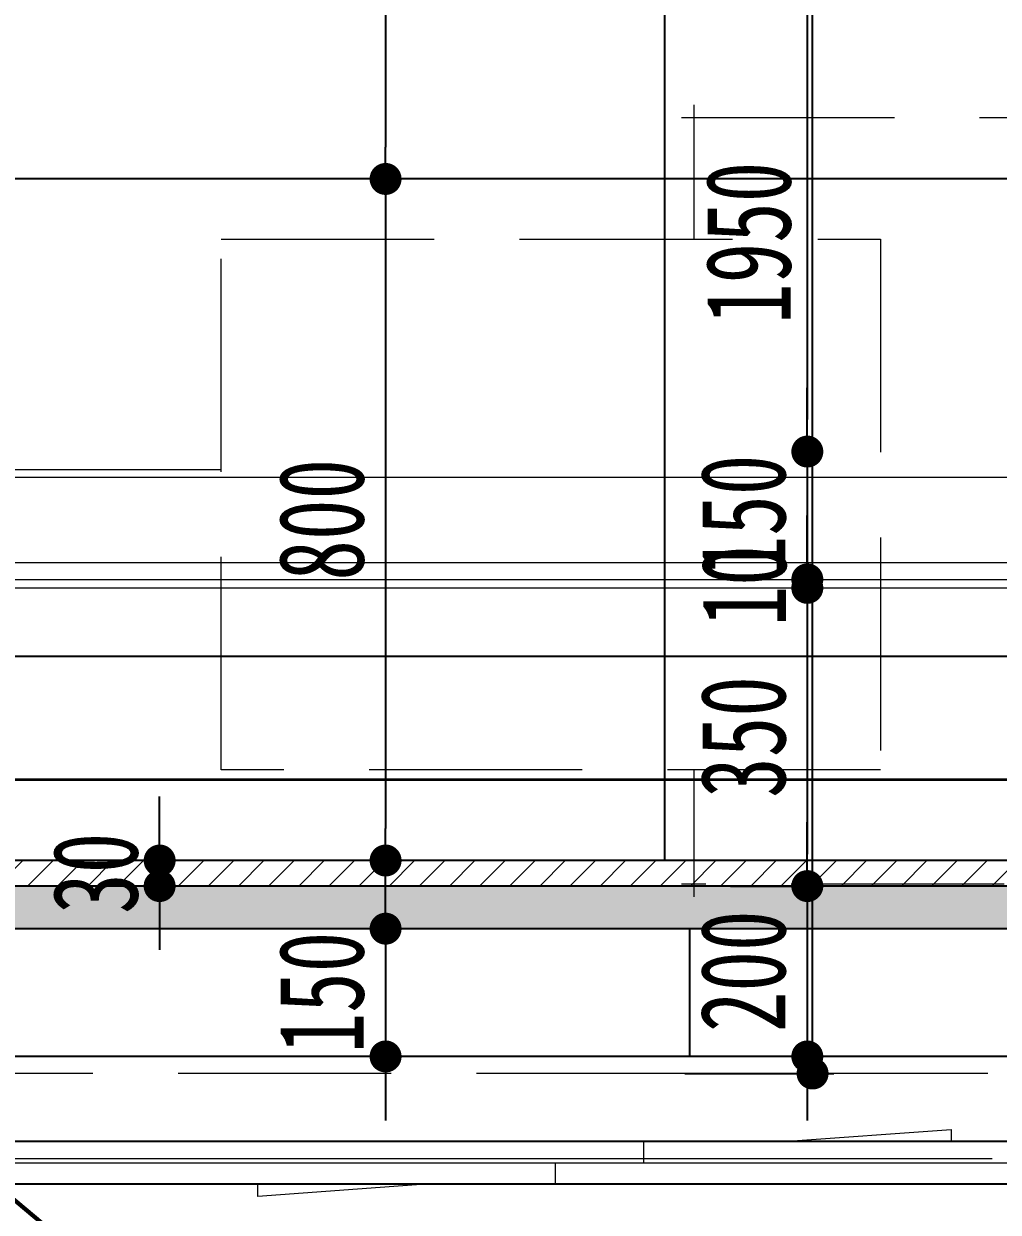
# Model space of a CAD drawing. Header units: millimetres. Extents: x 815519 to 890079, y 147095 to 251022.
# Drawn here: x 877311 to 878454, y 210555 to 211950 of the extents above; entities that cross this region are included whole.
import ezdxf

# ---------------------------------------------------------------- set-up
doc = ezdxf.new("R2010")
doc.units = ezdxf.units.MM
doc.header["$LTSCALE"] = 1000
for name, pattern in [('DASH', [0.35, 0.25, -0.1]), ('DASHDOT', [1, 0.5, -0.25, 0, -0.25]), ('DOTE', [61.468, 50.8, -5.08, 0.508, -5.08]), ('HIDDEN2', [0.1875, 0.125, -0.0625])]:
    doc.linetypes.add(name, pattern=pattern)
doc.layers.get('Defpoints').update_dxf_attribs({"color": 1})
for name, color, linetype, lineweight in [('EL-线路控制', 11, 'Continuous', 0), ('FC-地面填充', 250, 'Continuous', 0), ('FC-地面尺寸', 53, 'Continuous', 0), ('FC-门槛线', 8, 'Continuous', 0), ('FF-DOOR', 61, 'Continuous', 0), ('FF-活动家具', 33, 'Continuous', 0), ('L-梁', 91, 'DASH', 0), ('RC-天花尺寸', 53, 'Continuous', 0), ('RC-天花灯具尺寸', 53, 'Continuous', 0), ('RC-天花造型', 40, 'Continuous', 0), ('S-轴线', 149, 'DOTE', 0)]:
    doc.layers.add(name, color=color, linetype=linetype, lineweight=lineweight)
for name, color, linetype in [('FC-地面分割', 142, 'Continuous'), ('FC-材料分缝', 8, 'Continuous'), ('RC-天花灯带', 1, 'Continuous')]:
    doc.layers.add(name, color=color, linetype=linetype)
doc.styles.get("Standard").update_dxf_attribs({"font": 'gbenor.shx', "bigfont": 'gbcbig.shx'})
doc.styles.add('TH-STYLE1', font='', dxfattribs={"width": 0.7})
doc.styles.get('TH-STYLE1').set_extended_font_data('STFangsong')
doc.linetypes.add('LED_LINE', pattern='A,20,-0.2,["LED",Standard,S=4,R=0,X=-0.1,Y=-0.05],-15', length=35.2)
doc.dimstyles.new('[布局]1：50', dxfattribs={"dimtxt": 2, "dimasz": 0.75, "dimexe": 0.5, "dimexo": 0.8, "dimgap": 0.5, "dimtad": 1, "dimdec": 0, "dimlfac": 50, "dimrnd": 5, "dimdsep": 46, "dimtxsty": 'TH-STYLE1', "dimblk": 'DOT', "dimcen": 1, "dimdle": 0.5, "dimclrd": 53, "dimclre": 53, "dimclrt": 53, "dimadec": 0, "dimazin": 0, "dimtfac": 1, "dimtdec": 0, "dimtix": 1, "dimtmove": 2, "dimatfit": 3, "dimldrblk": 'HBA_DIMENSION_TICK-天华', "dimfxl": 3, "dimfxlon": 1, "dimarcsym": 0})
doc.dimstyles.new('TH-[布局]1：50', dxfattribs={"dimscale": 0, "dimtxt": 2, "dimasz": 0.75, "dimexe": 0.3, "dimexo": 0.8, "dimgap": 0.5, "dimtad": 1, "dimdec": 0, "dimrnd": 5, "dimdsep": 46, "dimtxsty": 'TH-STYLE1', "dimblk": 'DOT', "dimcen": 1, "dimdle": 0.5, "dimclrd": 53, "dimclre": 53, "dimclrt": 53, "dimadec": 0, "dimazin": 2, "dimtfac": 1, "dimtdec": 0, "dimtix": 1, "dimtmove": 2, "dimatfit": 3, "dimldrblk": 'HBA_DIMENSION_TICK-天华', "dimfxl": 3, "dimfxlon": 1, "dimarcsym": 0})

# ---------------------------------------------------------------- blocks, each defined once
blk = doc.blocks.new('A$C192F2CD6')
at = {"layer": 'FF-活动家具', "linetype": 'DASH'}
for p, q in [((1424.7, 772.1), (1424.7, 930)), ((1439.7, 915), (760.8, 915)), ((1979.6, 772.1), (1206.1, 772.1)), ((1206.1, 772.1), (1206.1, 149.2)), ((1979.6, 149.2), (1979.6, 772.1)), ((1979.6, 501.2), (2317.3, 501.2)), ((1206.1, 149.2), (1979.6, 149.2)), ((1424.7, 0), (1424.7, 149.2)), ((10.8, 15), (1439.7, 15))]:
    blk.add_line(p, q, dxfattribs=at)
blk = doc.blocks.new('wgwegwevberr')
at = {"layer": 'L-梁', "linetype": 'DASH'}
blk.add_line((842612.3, 139443.9), (845012.3, 139443.9), dxfattribs=at)
blk = doc.blocks.new('4354')
at = {"layer": 'FF-DOOR', "color": 8, "extrusion": (0, 0, -1)}
for p, q in [((476978.1, 266848.7), (476978.1, 266834.3)), ((477174.8, 266834.3), (476978.1, 266848.7)), ((476694.8, 266834.3), (477174.8, 266834.3)), ((477594.8, 266784.3), (477791.4, 266769.8)), ((478074.8, 266784.3), (477594.8, 266784.3)), ((477791.4, 266769.8), (477791.4, 266784.3))]:
    blk.add_line(p, q, dxfattribs=at)
at = {"layer": 'FF-DOOR', "extrusion": (0, 0, -1)}
for p, q in [((477338.6, 266834.3), (478384.8, 266834.3)), ((477338.6, 266809.3), (477338.6, 266834.3)), ((477442.3, 266809.3), (476484.8, 266809.3)), ((478384.8, 266809.3), (477338.6, 266809.3)), ((477442.3, 266784.3), (477442.3, 266809.3)), ((476484.8, 266784.3), (477442.3, 266784.3))]:
    blk.add_line(p, q, dxfattribs=at)
blk = doc.blocks.new('_Dot')
at = {"color": 33, "linetype": 'ByBlock', "lineweight": -2}
blk.add_line((-0.5, 0), (-1, 0), dxfattribs=at)
at = {"color": 33, "linetype": 'ByBlock', "const_width": 0.5}
blk.add_lwpolyline([(-0.25, 0, 1), (0.25, 0, 1)], format="xyb", close=True, dxfattribs=at)
blk = doc.blocks.new('*D1192')
at = {"layer": 'Defpoints', "color": 0, "ltscale": 0.5, "transparency": 16777216}
for p in [(878268.1, 215817.5), (878229.9, 211447.5), (878254.9, 211447.5)]:
    blk.add_point(p, dxfattribs=at)
at = {"layer": 'RC-天花尺寸', "color": 53, "lineweight": -2, "ltscale": 0.5, "transparency": 16777216}
for p, q in [((878229.9, 215817.5), (878214.9, 215817.5)), ((878229.9, 215780), (878229.9, 211485)), ((878229.9, 211447.5), (878214.9, 211447.5))]:
    blk.add_line(p, q, dxfattribs=at)
at = {"layer": 'RC-天花尺寸', "color": 53, "lineweight": -2, "ltscale": 0.5, "transparency": 16777216, "xscale": 37.49999999999999, "yscale": 37.49999999999999, "zscale": 37.49999999999999}
for p, rotation in [((878229.9, 215817.5), 90), ((878229.9, 211447.5), 270)]:
    blk.add_blockref('_Dot', p, dxfattribs=dict(at, rotation=rotation))
at = {"layer": 'RC-天花尺寸', "color": 53, "ltscale": 0.5, "transparency": 16777216, "insert": (878154.9, 213632.5), "char_height": 100, "attachment_point": 5, "rotation": 90, "style": 'TH-STYLE1'}
blk.add_mtext('4370', dxfattribs=at)
blk = doc.blocks.new('HBA_DIMENSION_TICK-天华')
at = {"color": 50, "linetype": 'ByBlock'}
for points in [[(-72.714, 62.307), (-54.906, 79.963), (-12, -0.037), (0, 0)], [(-72.714, -62.307), (-54.906, -79.963), (-12, 0.037), (0, 0)]]:
    blk.add_solid(points, dxfattribs=at)
blk = doc.blocks.new('*D1193')
at = {"layer": 'Defpoints', "color": 0, "ltscale": 0.5, "transparency": 16777216}
for p in [(878191.5, 211447.5), (878191.5, 211297.5), (878229.9, 211297.5)]:
    blk.add_point(p, dxfattribs=at)
at = {"layer": 'RC-天花尺寸', "color": 53, "lineweight": -2, "ltscale": 0.5, "transparency": 16777216}
for p, q in [((878229.9, 211485), (878229.9, 211522.5)), ((878229.9, 211447.5), (878244.9, 211447.5)), ((878229.9, 211447.5), (878229.9, 211297.5)), ((878229.9, 211297.5), (878244.9, 211297.5)), ((878229.9, 211260), (878229.9, 211222.5))]:
    blk.add_line(p, q, dxfattribs=at)
at = {"layer": 'RC-天花尺寸', "color": 53, "lineweight": -2, "ltscale": 0.5, "transparency": 16777216, "xscale": 37.49999999999999, "yscale": 37.49999999999999, "zscale": 37.49999999999999}
for p, rotation in [((878229.9, 211447.5), 270), ((878229.9, 211297.5), 90)]:
    blk.add_blockref('_Dot', p, dxfattribs=dict(at, rotation=rotation))
at = {"layer": 'RC-天花尺寸', "color": 53, "ltscale": 0.5, "transparency": 16777216, "insert": (878154.9, 211372.5), "char_height": 100, "attachment_point": 5, "rotation": 90, "style": 'TH-STYLE1'}
blk.add_mtext('150', dxfattribs=at)
blk = doc.blocks.new('*D1194')
at = {"layer": 'Defpoints', "color": 0, "ltscale": 0.5, "transparency": 16777216}
for p in [(878191.5, 211297.5), (878191.5, 211287.5), (878229.9, 211287.5)]:
    blk.add_point(p, dxfattribs=at)
at = {"layer": 'RC-天花尺寸', "color": 53, "lineweight": -2, "ltscale": 0.5, "transparency": 16777216}
for p, q in [((878229.9, 211335), (878229.9, 211372.5)), ((878229.9, 211297.5), (878244.9, 211297.5)), ((878229.9, 211297.5), (878229.9, 211287.5)), ((878229.9, 211287.5), (878244.9, 211287.5)), ((878229.9, 211250), (878229.9, 211212.5))]:
    blk.add_line(p, q, dxfattribs=at)
at = {"layer": 'RC-天花尺寸', "color": 53, "lineweight": -2, "ltscale": 0.5, "transparency": 16777216, "xscale": 37.49999999999999, "yscale": 37.49999999999999, "zscale": 37.49999999999999}
for p, rotation in [((878229.9, 211297.5), 270), ((878229.9, 211287.5), 90)]:
    blk.add_blockref('_Dot', p, dxfattribs=dict(at, rotation=rotation))
at = {"layer": 'RC-天花尺寸', "color": 53, "ltscale": 0.5, "transparency": 16777216, "insert": (878155.8, 211289.9), "char_height": 100, "attachment_point": 5, "rotation": 90, "style": 'TH-STYLE1'}
blk.add_mtext('10', dxfattribs=at)
blk = doc.blocks.new('*D1195')
at = {"layer": 'Defpoints', "color": 0, "ltscale": 0.5, "transparency": 16777216}
for p in [(878260, 211287.5), (878099.8, 210937.5), (878229.9, 210937.5)]:
    blk.add_point(p, dxfattribs=at)
at = {"layer": 'RC-天花尺寸', "color": 53, "lineweight": -2, "ltscale": 0.5, "transparency": 16777216}
for p, q in [((878229.9, 211287.5), (878214.9, 211287.5)), ((878229.9, 211250), (878229.9, 210975)), ((878139.8, 210937.5), (878244.9, 210937.5))]:
    blk.add_line(p, q, dxfattribs=at)
at = {"layer": 'RC-天花尺寸', "color": 53, "lineweight": -2, "ltscale": 0.5, "transparency": 16777216, "xscale": 37.49999999999999, "yscale": 37.49999999999999, "zscale": 37.49999999999999}
for p, rotation in [((878229.9, 211287.5), 90), ((878229.9, 210937.5), 270)]:
    blk.add_blockref('_Dot', p, dxfattribs=dict(at, rotation=rotation))
at = {"layer": 'RC-天花尺寸', "color": 53, "ltscale": 0.5, "transparency": 16777216, "insert": (878154.9, 211112.5), "char_height": 100, "attachment_point": 5, "rotation": 90, "style": 'TH-STYLE1'}
blk.add_mtext('350', dxfattribs=at)
blk = doc.blocks.new('*D1196')
at = {"layer": 'Defpoints', "color": 0, "ltscale": 0.5, "transparency": 16777216}
for p in [(878148, 210937.5), (878174.2, 210737.5), (878229.9, 210737.5)]:
    blk.add_point(p, dxfattribs=at)
at = {"layer": 'RC-天花尺寸', "color": 53, "lineweight": -2, "ltscale": 0.5, "transparency": 16777216}
for p, q in [((878229.9, 210975), (878229.9, 211012.5)), ((878188, 210937.5), (878244.9, 210937.5)), ((878229.9, 210937.5), (878229.9, 210737.5)), ((878214.2, 210737.5), (878244.9, 210737.5)), ((878229.9, 210700), (878229.9, 210662.5))]:
    blk.add_line(p, q, dxfattribs=at)
at = {"layer": 'RC-天花尺寸', "color": 53, "lineweight": -2, "ltscale": 0.5, "transparency": 16777216, "xscale": 37.49999999999999, "yscale": 37.49999999999999, "zscale": 37.49999999999999}
for p, rotation in [((878229.9, 210937.5), 270), ((878229.9, 210737.5), 90)]:
    blk.add_blockref('_Dot', p, dxfattribs=dict(at, rotation=rotation))
at = {"layer": 'RC-天花尺寸', "color": 53, "ltscale": 0.5, "transparency": 16777216, "insert": (878154.9, 210837.5), "char_height": 100, "attachment_point": 5, "rotation": 90, "style": 'TH-STYLE1'}
blk.add_mtext('200', dxfattribs=at)
blk = doc.blocks.new('*D1329')
at = {"layer": 'Defpoints', "color": 0, "transparency": 16777216}
for p in [(877885.8, 212567.5), (877735.1, 211767.5), (877885.8, 211767.5)]:
    blk.add_point(p, dxfattribs=at)
at = {"layer": 'FC-地面尺寸', "color": 53, "lineweight": -2, "transparency": 16777216}
for p, q in [((877845.8, 212567.5), (877710.1, 212567.5)), ((877735.1, 212530), (877735.1, 211805)), ((877845.8, 211767.5), (877710.1, 211767.5))]:
    blk.add_line(p, q, dxfattribs=at)
at = {"layer": 'FC-地面尺寸', "color": 53, "lineweight": -2, "transparency": 16777216, "xscale": 37.49999999999999, "yscale": 37.49999999999999, "zscale": 37.49999999999999}
for p, rotation in [((877735.1, 212567.5), 90), ((877735.1, 211767.5), 270)]:
    blk.add_blockref('_Dot', p, dxfattribs=dict(at, rotation=rotation))
at = {"layer": 'FC-地面尺寸', "color": 53, "transparency": 16777216, "insert": (877660.1, 212167.5), "char_height": 100, "attachment_point": 5, "rotation": 90, "style": 'TH-STYLE1'}
blk.add_mtext('800', dxfattribs=at)
blk = doc.blocks.new('*D1330')
at = {"layer": 'Defpoints', "color": 0, "transparency": 16777216}
for p in [(877885.8, 211767.5), (877735.1, 210967.5), (877885.8, 210967.5)]:
    blk.add_point(p, dxfattribs=at)
at = {"layer": 'FC-地面尺寸', "color": 53, "lineweight": -2, "transparency": 16777216}
for p, q in [((877845.8, 211767.5), (877710.1, 211767.5)), ((877735.1, 211730), (877735.1, 211005)), ((877845.8, 210967.5), (877710.1, 210967.5))]:
    blk.add_line(p, q, dxfattribs=at)
at = {"layer": 'FC-地面尺寸', "color": 53, "lineweight": -2, "transparency": 16777216, "xscale": 37.49999999999999, "yscale": 37.49999999999999, "zscale": 37.49999999999999}
for p, rotation in [((877735.1, 211767.5), 90), ((877735.1, 210967.5), 270)]:
    blk.add_blockref('_Dot', p, dxfattribs=dict(at, rotation=rotation))
at = {"layer": 'FC-地面尺寸', "color": 53, "transparency": 16777216, "insert": (877660.1, 211367.5), "char_height": 100, "attachment_point": 5, "rotation": 90, "style": 'TH-STYLE1'}
blk.add_mtext('800', dxfattribs=at)
blk = doc.blocks.new('*D1331')
at = {"layer": 'Defpoints', "color": 0, "transparency": 16777216}
for p in [(877501.8, 210967.5), (877470, 210937.5), (877501.8, 210937.5)]:
    blk.add_point(p, dxfattribs=at)
at = {"layer": 'FC-地面尺寸', "color": 53, "lineweight": -2, "transparency": 16777216}
for p, q in [((877470, 211005), (877470, 211042.5)), ((877470, 210967.5), (877445, 210967.5)), ((877470, 210967.5), (877470, 210937.5)), ((877470, 210937.5), (877445, 210937.5)), ((877470, 210900), (877470, 210862.5))]:
    blk.add_line(p, q, dxfattribs=at)
at = {"layer": 'FC-地面尺寸', "color": 53, "lineweight": -2, "transparency": 16777216, "xscale": 37.49999999999999, "yscale": 37.49999999999999, "zscale": 37.49999999999999}
for p, rotation in [((877470, 210967.5), 270), ((877470, 210937.5), 90)]:
    blk.add_blockref('_Dot', p, dxfattribs=dict(at, rotation=rotation))
at = {"layer": 'FC-地面尺寸', "color": 53, "transparency": 16777216, "insert": (877395, 210952.5), "char_height": 100, "attachment_point": 5, "rotation": 90, "style": 'TH-STYLE1'}
blk.add_mtext('30', dxfattribs=at)
blk = doc.blocks.new('*D1333')
at = {"layer": 'Defpoints', "color": 0, "transparency": 16777216}
for p in [(877807.3, 210887.5), (877735.1, 210737.5), (877807.3, 210737.5)]:
    blk.add_point(p, dxfattribs=at)
at = {"layer": 'FC-地面尺寸', "color": 53, "lineweight": -2, "transparency": 16777216}
for p, q in [((877735.1, 210925), (877735.1, 210962.5)), ((877767.3, 210887.5), (877710.1, 210887.5)), ((877735.1, 210887.5), (877735.1, 210737.5)), ((877767.3, 210737.5), (877710.1, 210737.5)), ((877735.1, 210700), (877735.1, 210662.5))]:
    blk.add_line(p, q, dxfattribs=at)
at = {"layer": 'FC-地面尺寸', "color": 53, "lineweight": -2, "transparency": 16777216, "xscale": 37.49999999999999, "yscale": 37.49999999999999, "zscale": 37.49999999999999}
for p, rotation in [((877735.1, 210887.5), 270), ((877735.1, 210737.5), 90)]:
    blk.add_blockref('_Dot', p, dxfattribs=dict(at, rotation=rotation))
at = {"layer": 'FC-地面尺寸', "color": 53, "transparency": 16777216, "insert": (877660.1, 210812.5), "char_height": 100, "attachment_point": 5, "rotation": 90, "style": 'TH-STYLE1'}
blk.add_mtext('150', dxfattribs=at)
blk = doc.blocks.new('*D1372')
at = {"layer": 'Defpoints', "color": 0, "ltscale": 0.5, "transparency": 16777216}
for p in [(877891.8, 212667.5), (878236.1, 212667.5), (877891.8, 210717.5)]:
    blk.add_point(p, dxfattribs=at)
at = {"layer": 'RC-天花灯具尺寸', "color": 53, "lineweight": -2, "ltscale": 0.5, "transparency": 16777216}
for p, q in [((878086.1, 212667.5), (878261.1, 212667.5)), ((878236.1, 210755), (878236.1, 212630)), ((878086.1, 210717.5), (878261.1, 210717.5))]:
    blk.add_line(p, q, dxfattribs=at)
at = {"layer": 'RC-天花灯具尺寸', "color": 53, "lineweight": -2, "ltscale": 0.5, "transparency": 16777216, "xscale": 37.49999999999999, "yscale": 37.49999999999999, "zscale": 37.49999999999999}
for p, rotation in [((878236.1, 212667.5), 90), ((878236.1, 210717.5), 270)]:
    blk.add_blockref('_Dot', p, dxfattribs=dict(at, rotation=rotation))
at = {"layer": 'RC-天花灯具尺寸', "color": 53, "ltscale": 0.5, "transparency": 16777216, "insert": (878161.1, 211692.5), "char_height": 100, "attachment_point": 5, "rotation": 90, "style": 'TH-STYLE1'}
blk.add_mtext('1950', dxfattribs=at)

msp = doc.modelspace()

# ---------------------------------------------------------------- hatches: boundary and pattern name
at = {"layer": 'FC-地面填充', "ltscale": 0.5}
h = msp.add_hatch(dxfattribs=at)
h.set_pattern_fill('大理石', color=256, scale=50, pattern_type=2)
h.set_pattern_definition([(41.9872125, (262.5, 36), (629.999983, 472.5000073), [10.09022, -2108.85545]), (68.1985905, (112.5, 20.25), (314.9999976, 944.9999946), [36.34986, -2508.14045]), (60.945396, (105, 2.25), (314.9999758, 472.500012), [15.44344, -3227.6799]), (90, (112.5, 15.75), (315, -2e-14), [4.5, -467.99997]), (71.565051, (259.5, 27), (1e-06, 472.5), [9.48683, -986.6306]), (171.469234, (259.5, 27), (-314.999998, 3.6e-06), [15.16781, -3170.0724]), (79.215702, (238.5, -2.25), (314.9999998, 1889.9999904), [32.06634, -3334.89895]), (62.1329961, (1.5, 141.75), (1259.99998061, 2362.50000902), [73.8093, -15426.1425]), (0, (6.04, 211.03), (0, 472.5), [0, -315]), (64.9831065, (210, 297), (629.9999984, 1417.4999907), [49.65884, -5164.5185]), (81.4391104, (331.5, 110.25), (629.99999884, 4252.49996763), [70.5359, -14742.001]), (82.8749836, (157.5, 153), (314.99997597, 2362.4999978), [36.28016, -7582.553]), (76.75948, (126, 54), (315.00000216, 1417.4999931), [78.58912, -8173.2675]), (0, (76.9, 54.23), (0, 472.5), [0, -315]), (0, (81.96, 49.17), (0, 472.5), [0, -315]), (0, (117.4, 74.46), (0, 472.5), [0, -315]), (0, (107.26, 130.1), (0, 472.5), [0, -315]), (59.0362434, (144, 130.5), (314.9999702, 472.5000116), [26.23928, -5484.01]), (0, (157.47, 152.13), (0, 472.5), [0, -315]), (0, (117.4, 135.16), (0, 472.5), [0, -315]), (0, (132.57, 165.5), (0, 472.5), [0, -315]), (0, (117.4, 120), (0, 472.5), [0, -315]), (50.194429, (300, 87.75), (315, 472.4999994), [11.71538, -2448.51325]), (90, (300, 74.25), (315, -2e-14), [13.5, -458.99998]), (43.66778, (283.5, 58.5), (944.999998, 944.9999951), [22.81036, -4767.36495]), (90, (283.5, 54), (315, -2e-14), [4.5, -467.99997]), (39.805571, (270, 42.75), (629.9999795, 472.5000167), [17.57306, -3672.76985]), (0, (223.67, 74.46), (0, 472.5), [0, -315]), (0, (300.7, 88.73), (0, 472.5), [0, -315]), (0, (300.7, 88.73), (0, 472.5), [0, -315]), (29.3577535, (307.5, 96.75), (944.999995, 472.5000022), [27.53634, -2863.7793]), (0, (299.6, 120), (0, 472.5), [0, -315]), (146.309932, (210, 297), (-629.9999979, 472.4999878), [32.44996, -3374.79595]), (8.1301023, (175.5, 234), (3149.9999744, 472.4999965), [31.8198, -6650.339]), (47.8624052, (105, 225), (1259.9999976, 1417.49999528), [42.4794, -8878.1955]), (14.620874, (36, 207), (1889.99998854, 472.5000191), [71.30919, -7416.1545]), (0, (61.7, 236.3), (0, 472.5), [0, -315]), (18.434949, (162, 189), (1259.999991, 472.4999952), [14.23025, -2974.12205]), (16.699244, (175.5, 193.5), (314.999993, 2.8e-05), [7.83023, -1636.51795]), (101.093723, (183, 195.75), (-630.00000934, 3307.49996524), [38.97836, -8146.4765]), (0, (142.7, 216.1), (0, 472.5), [0, -315]), (0, (175.33, 234.9), (0, 472.5), [0, -315]), (0, (132.57, 180.7), (0, 472.5), [0, -315]), (0, (92.1, 281.84), (0, 472.5), [0, -315]), (0, (76.9, 261.6), (0, 472.5), [0, -315]), (44.1449026, (157.5, 290.25), (944.99999728, 944.9999956), [35.53607, -7427.0385]), (54.5829447, (133.5, 256.5), (315.00000002, 472.49999563), [41.41331, -8655.3815]), (0, (157.92, 290.56), (0, 472.5), [0, -315]), (0, (112.32, 266.66), (0, 472.5), [0, -315]), (0, (157.92, 290.56), (0, 472.5), [0, -315]), (0, (133.55, 255.76), (0, 472.5), [0, -315]), (75.068583, (207, 238.5), (314.9999985, 1417.4999934), [11.64313, -2433.4143]), (90, (210, 249.75), (315, -2e-14), [47.25, -425.25]), (50.194429, (265.5, 447.75), (315, 472.4999994), [11.71538, -2448.51325]), (0, (178.1, 347.6), (0, 472.5), [0, -315]), (0, (188.24, 342.53), (0, 472.5), [0, -315]), (0, (147.75, 352.65), (0, 472.5), [0, -315]), (0, (198.37, 408.3), (0, 472.5), [0, -315]), (53.1301023, (231, 380.25), (315.0000004, 472.4999997), [22.5, -4702.4998]), (90, (231, 342), (315, -2e-14), [38.25, -434.24999]), (0, (231.05, 342.76), (0, 472.5), [0, -315]), (23.1985905, (255, 443.25), (944.999994, 472.4999966), [11.42366, -2387.5448]), (66.037511, (252, 436.5), (314.999997, 944.99999), [7.38664, -1543.8084]), (66.037511, (249, 429.75), (314.999997, 944.99999), [7.38664, -1543.8084]), (81.8698976, (244.5, 398.25), (315.00000136, 2362.4999988), [31.8198, -6650.339]), (90, (273, 456.75), (315, -2e-14), [11.25, -461.24999]), (0, (238.4, 472.5), (0, 472.5), [0, -315])])
h.paths.add_polyline_path([(876411.8, 216147.5), (879371.8, 216147.5), (879371.8, 210887.5), (876411.8, 210887.5)])
h.paths.add_polyline_path([(876461.8, 216097.5), (879321.8, 216097.5), (879321.8, 210937.5), (876461.8, 210937.5)], flags=16)
h = msp.add_hatch(dxfattribs=at)
h.set_pattern_fill('ANSI31', color=256, scale=200, style=0)
h.set_pattern_definition([(45, (0, 0), (-17.6776695, 17.6776695), [])])
h.paths.add_polyline_path([(876461.8, 216097.5), (879321.8, 216097.5), (879321.8, 210937.5), (876461.8, 210937.5)])
h.paths.add_polyline_path([(876491.8, 216067.5), (879291.8, 216067.5), (879291.8, 210967.5), (876491.8, 210967.5)], flags=16)
at = {"layer": 'FC-材料分缝', "ltscale": 0.5}
h = msp.add_hatch(dxfattribs=at)
h.set_pattern_fill('_USER', color=8, scale=800, angle=90, style=0, double=1, pattern_type=0)
h.set_pattern_definition([(90, (845262.3, 210967.5), (-800, 5e-14), []), (180, (845262.3, 210967.5), (-1e-13, -800), [])])
h.paths.add_polyline_path([(876491.8, 216067.5), (879291.8, 216067.5), (879291.8, 210967.5), (876491.8, 210967.5)])

# ---------------------------------------------------------------- linework, layer by layer
at = {"layer": 'EL-线路控制', "linetype": 'DASHDOT', "ltscale": 0.1}
for points, const_width in [([(879371.8, 213162.5), (879371.8, 211062.5), (877041.9, 211062.5), (876703.7, 215161.3), (876784.7, 216118.9), (878189.1, 216195.7), (878276.9, 216503.6)], 3), ([(876778.4, 211006.9), (878241.8, 209777.5)], 5)]:
    msp.add_lwpolyline(points, dxfattribs=dict(at, const_width=const_width))
at = {"layer": 'FC-地面分割', "color": 142, "ltscale": 0.5}
msp.add_line((878921.8, 210737.5), (876961.8, 210737.5), dxfattribs=at)
for points in [[(876411.8, 216147.5), (879371.8, 216147.5), (879371.8, 210887.5), (876411.8, 210887.5)], [(876491.8, 216067.5), (879291.8, 216067.5), (879291.8, 210967.5), (876491.8, 210967.5)]]:
    msp.add_lwpolyline(points, close=True, dxfattribs=at)
at = {"layer": 'FC-地面分割', "color": 8, "ltscale": 0.5}
msp.add_lwpolyline([(876461.8, 216097.5), (879321.8, 216097.5), (879321.8, 210937.5), (876461.8, 210937.5)], close=True, dxfattribs=at)
at = {"layer": 'FC-材料分缝', "color": 8, "ltscale": 0.5}
for p, q in [((878091.8, 210887.5), (878091.8, 210737.5)), ((878891.8, 210637.5), (876991.8, 210637.5)), ((878891.8, 210587.5), (876991.8, 210587.5))]:
    msp.add_line(p, q, dxfattribs=at)
at = {"layer": 'FC-门槛线', "ltscale": 0.5}
msp.add_lwpolyline([(878921.8, 210737.5), (876961.8, 210737.5)], dxfattribs=at)
at = {"layer": 'RC-天花灯带', "color": 1, "linetype": 'LED_LINE', "ltscale": 0.01}
msp.add_lwpolyline([(876531.8, 211207.5), (879251.8, 211207.5), (879251.8, 216027.5), (876531.8, 216027.5)], close=True, dxfattribs=at)
at = {"layer": 'RC-天花造型', "ltscale": 0.5}
msp.add_lwpolyline([(876611.8, 211287.5), (879171.8, 211287.5), (879171.8, 215947.5), (876611.8, 215947.5)], close=True, dxfattribs=at)
at = {"layer": 'RC-天花造型', "color": 250, "ltscale": 0.5}
msp.add_lwpolyline([(876621.8, 211297.5), (879161.8, 211297.5), (879161.8, 215937.5), (876621.8, 215937.5)], close=True, dxfattribs=at)
at = {"layer": 'RC-天花造型', "color": 8, "ltscale": 0.5}
for points in [[(876641.8, 211317.5), (879141.8, 211317.5), (879141.8, 215917.5), (876641.8, 215917.5)], [(876741.8, 211417.5), (879041.8, 211417.5), (879041.8, 215817.5), (876741.8, 215817.5)]]:
    msp.add_lwpolyline(points, close=True, dxfattribs=at)
at = {"layer": 'RC-天花造型', "ltscale": 0.5}
msp.add_lwpolyline([(879521.8, 210937.5), (876261.8, 210937.5)], dxfattribs=at)
at = {"layer": 'S-轴线', "linetype": 'DOTE', "ltscale": 0.03}
msp.add_line((880290.9, 210617.5), (868795, 210617.5), dxfattribs=at)

# ---------------------------------------------------------------- block references
at = {"layer": 'FF-DOOR', "color": 8, "linetype": 'HIDDEN2', "ltscale": 50, "xscale": -1}
msp.add_blockref('4354', (1355376.6, -56196.8), dxfattribs=at)
at = {"layer": 'FF-活动家具', "linetype": 'DASH', "xscale": -1}
msp.add_blockref('A$C192F2CD6', (879521.8, 210924.7), dxfattribs=at)
at = {"layer": 'L-梁', "color": 7, "xscale": -1}
msp.add_blockref('wgwegwevberr', (1721754.1, 71273.6), dxfattribs=at)

# ---------------------------------------------------------------- dimensions: what is measured, and where the dimension line sits
at = {"layer": 'FC-地面尺寸'}
for base, p1, p2, picture, middle in [((877735.1, 211767.5, -6.9), (877885.8, 212567.5, -6.9), (877885.8, 211767.5, -6.9), '*D1329', (877660.1, 212167.5, -6.9)), ((877735.1, 210967.5, -6.9), (877885.8, 211767.5, -6.9), (877885.8, 210967.5, -6.9), '*D1330', (877660.1, 211367.5, -6.9)), ((877470, 210937.5, -6.9), (877501.8, 210967.5, -6.9), (877501.8, 210937.5, -6.9), '*D1331', (877395, 210952.5, -6.9)), ((877735.1, 210737.5, -6.9), (877807.3, 210887.5, -6.9), (877807.3, 210737.5, -6.9), '*D1333', (877660.1, 210812.5, -6.9))]:
    dim = msp.add_linear_dim(base=base, p1=p1, p2=p2, angle=90, dimstyle='[布局]1：50', override={"dimscale": 50, "dimlfac": 1}, dxfattribs=at)
    dim.commit()
    dim.dimension.update_dxf_attribs({"geometry": picture, "text_midpoint": middle})
at = {"layer": 'RC-天花尺寸', "ltscale": 0.5}
for base, p1, p2, picture, middle in [((878229.9, 211447.5), (878268.1, 215817.5), (878254.9, 211447.5), '*D1192', (878154.9, 213632.5)), ((878229.9, 211297.5, -6.9), (878191.5, 211447.5, -6.9), (878191.5, 211297.5, -6.9), '*D1193', (878154.9, 211372.5, -6.9)), ((878229.9, 210937.5), (878260, 211287.5), (878099.8, 210937.5), '*D1195', (878154.9, 211112.5)), ((878229.9, 210737.5), (878148, 210937.5), (878174.2, 210737.5), '*D1196', (878154.9, 210837.5))]:
    dim = msp.add_linear_dim(base=base, p1=p1, p2=p2, angle=90, dimstyle='TH-[布局]1：50', override={"dimscale": 50}, dxfattribs=at)
    dim.commit()
    dim.dimension.update_dxf_attribs({"geometry": picture, "text_midpoint": middle})
dim = msp.add_linear_dim(base=(878229.9, 211287.5, -6.9), p1=(878191.5, 211297.5, -6.9), p2=(878191.5, 211287.5, -6.9), angle=90, dimstyle='TH-[布局]1：50', override={"dimscale": 50}, dxfattribs=at)
dim.commit()
dim.dimension.update_dxf_attribs({"geometry": '*D1194', "text_midpoint": (878155.8, 211289.9, -6.9), "dimtype": 160})
at = {"layer": 'RC-天花灯具尺寸', "ltscale": 0.5}
dim = msp.add_linear_dim(base=(878236.1, 212667.5, -6.9), p1=(877891.8, 210717.5, -6.9), p2=(877891.8, 212667.5, -6.9), angle=90, dimstyle='[布局]1：50', override={"dimscale": 50, "dimlfac": 1}, dxfattribs=at)
dim.commit()
dim.dimension.update_dxf_attribs({"geometry": '*D1372', "text_midpoint": (878161.1, 211692.5, -6.9)})

doc.saveas('drawing.dxf')
